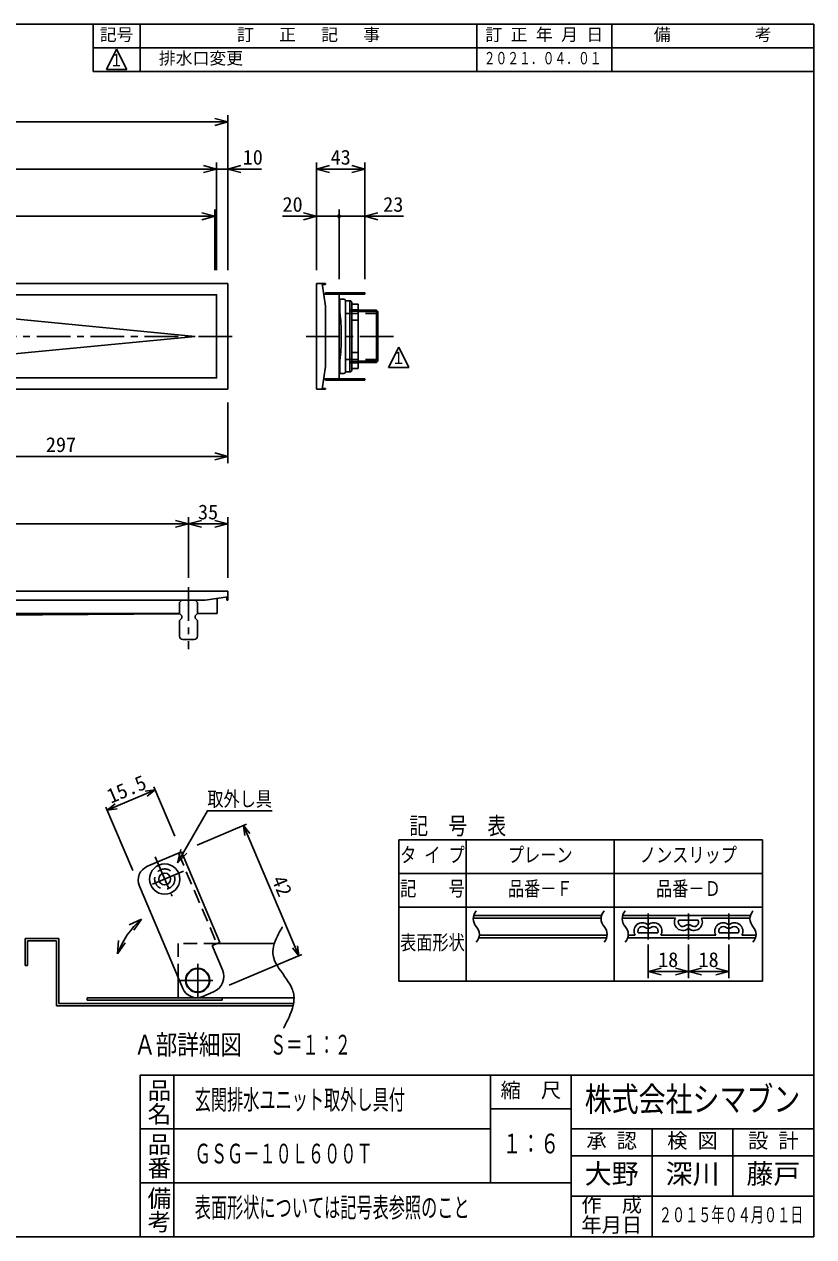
# Model space of a CAD drawing. Units: millimetres, scale not verified, with parts at other scales. Extents: x -819 to 819, y -558 to 522.
# Drawn here: x 116 to 819, y -558 to 522 of the extents above; entities that cross this region are included whole.
import ezdxf
from ezdxf.enums import TextEntityAlignment as Align

# ---------------------------------------------------------------- set-up
doc = ezdxf.new("R2010")
doc.units = ezdxf.units.MM
doc.header["$LTSCALE"] = 6
doc.linetypes.add('CHAIN1', pattern=[8, 5, -1, 1, -1])
doc.linetypes.add('DASHED2', pattern=[3, 2, -1])
for name, color, linetype in [('0-0_計極細', 2, 'Continuous'), ('0-1_計細線', 3, 'Continuous'), ('0-5_寸法線', 7, 'Continuous'), ('0-7_枠細線', 5, 'Continuous'), ('0-8_枠中線', 5, 'Continuous'), ('1-2_極細2', 2, 'Continuous'), ('1-3_細線2', 4, 'Continuous'), ('1-5_寸法2', 7, 'Continuous')]:
    doc.layers.add(name, color=color, linetype=linetype)
doc.styles.add('@ＭＳ ゴシック', font='')
doc.styles.add('ＭＳ ゴシック', font='')
doc.styles.get('@ＭＳ ゴシック').set_extended_font_data('@MS Gothic')
doc.styles.get('ＭＳ ゴシック').set_extended_font_data('MS Gothic')

msp = doc.modelspace()

# ---------------------------------------------------------------- hatches: boundary and pattern name
at = {"layer": '0-5_寸法線'}
msp.add_hatch(color=256, dxfattribs=at).paths.add_polyline_path([(397.917, 351, 1), (394.317, 351, 1)])

# ---------------------------------------------------------------- linework, layer by layer
at = {"layer": '0-0_計極細'}
for p, q in [((386.117, 281.7), (386.117, 282.9)), ((396.117, 281.7), (396.117, 282.9)), ((398.117, 281.7), (398.117, 282.9)), ((400.117, 281.7), (400.117, 282.9)), ((402.117, 281.7), (402.117, 282.9)), ((416.117, 281.7), (416.117, 282.9)), ((396.918, 264.569), (396.918, 277.2)), ((268.004, 244), (22.153, 267.78)), ((396.126, 266.428), (396.3, 266.342)), ((396.3, 266.342), (396.473, 266.086)), ((396.473, 266.086), (396.644, 265.661)), ((396.644, 265.661), (396.81, 265.071)), ((396.81, 265.071), (396.971, 264.32)), ((397.273, 262.359), (397.411, 261.164)), ((397.411, 261.164), (397.54, 259.838)), ((397.54, 259.838), (397.658, 258.39)), ((413.318, 267.5), (405.818, 267.5)), ((405.818, 267.5), (406.818, 266.5)), ((412.318, 266.5), (406.818, 266.5)), ((413.318, 267.5), (412.318, 266.5)), ((413.318, 266.2), (430.618, 266.2)), ((429.618, 267.2), (429.618, 220.8)), ((397.658, 258.39), (397.764, 256.833)), ((397.764, 256.833), (397.858, 255.178)), ((397.858, 255.178), (397.939, 253.437)), ((397.939, 253.437), (398.005, 251.623)), ((398.005, 251.623), (398.058, 249.751)), ((398.058, 249.751), (398.096, 247.835)), ((268.004, 244), (22.153, 220.22)), ((398.005, 236.377), (398.058, 238.249)), ((398.058, 238.249), (398.096, 240.165)), ((398.096, 247.835), (398.118, 245.889)), ((398.096, 240.165), (398.118, 242.111)), ((398.118, 245.889), (398.126, 243.928)), ((398.118, 242.111), (398.126, 244.072)), ((397.273, 225.641), (397.411, 226.836)), ((397.411, 226.836), (397.54, 228.162)), ((397.54, 228.162), (397.658, 229.61)), ((397.658, 229.61), (397.764, 231.167)), ((397.764, 231.167), (397.858, 232.822)), ((397.858, 232.822), (397.939, 234.563)), ((397.939, 234.563), (398.005, 236.377)), ((396.126, 221.572), (396.3, 221.658)), ((396.3, 221.658), (396.473, 221.914)), ((396.473, 221.914), (396.644, 222.339)), ((396.644, 222.339), (396.81, 222.929)), ((396.81, 222.929), (396.971, 223.68)), ((396.918, 223.431), (396.918, 210.8)), ((396.971, 223.68), (397.126, 224.587)), ((397.126, 224.587), (397.273, 225.641)), ((405.818, 220.5), (406.818, 221.5)), ((413.318, 220.5), (405.818, 220.5)), ((412.318, 221.5), (406.818, 221.5)), ((413.318, 220.5), (412.318, 221.5)), ((413.318, 221.8), (430.618, 221.8)), ((386.117, 205.1), (386.117, 206.3)), ((396.117, 205.1), (396.117, 206.3)), ((398.117, 205.1), (398.117, 206.3)), ((400.117, 205.1), (400.117, 206.3)), ((402.117, 205.1), (402.117, 206.3)), ((416.117, 205.1), (416.117, 206.3))]:
    msp.add_line(p, q, dxfattribs=at)
at = {"layer": '0-0_計極細', "linetype": 'DASHED2'}
for p, q in [((401.818, 264.5), (430.618, 264.5)), ((401.818, 223.5), (430.618, 223.5))]:
    msp.add_line(p, q, dxfattribs=at)
at = {"layer": '0-0_計極細', "linetype": 'CHAIN1'}
for p, q in [((-305.171, 244), (305.857, 244)), ((366.757, 244), (445.689, 244)), ((262, 20.641), (262, -34.629))]:
    msp.add_line(p, q, dxfattribs=at)
at = {"layer": '0-0_計極細'}
msp.add_lwpolyline([(396.971, 264.32), (397.126, 263.413), (397.273, 262.359)], dxfattribs=at)
at = {"layer": '0-1_計細線'}
for p, q in [((376.118, 291), (376.118, 244)), ((376.118, 291), (384.118, 291)), ((381.118, 291), (384.118, 270.844)), ((384.118, 290.3), (381.222, 290.3)), ((384.117, 281.7), (382.502, 281.7)), ((384.118, 291), (384.118, 290.3)), ((384.118, 270.844), (384.118, 244)), ((396.918, 277.2), (400.318, 277.2)), ((401.818, 275.7), (401.818, 244)), ((405.818, 275.5), (401.818, 275.5)), ((405.818, 212.3), (405.818, 275.7)), ((407.618, 273.9), (407.618, 214.1)), ((407.618, 272.75), (413.318, 272.75)), ((413.318, 215.25), (413.318, 272.75)), ((413.318, 267.2), (429.618, 267.2)), ((430.618, 266.2), (429.618, 267.2)), ((430.618, 221.8), (430.618, 266.2)), ((413.318, 258.375), (407.618, 258.375)), ((376.118, 197), (376.118, 244)), ((384.118, 217.156), (384.118, 244)), ((401.818, 212.3), (401.818, 244)), ((413.318, 229.625), (407.618, 229.625)), ((381.118, 197), (384.118, 217.156)), ((413.318, 220.8), (429.618, 220.8)), ((430.618, 221.8), (429.618, 220.8)), ((384.117, 206.3), (382.502, 206.3)), ((396.918, 210.8), (400.318, 210.8)), ((405.818, 212.5), (401.818, 212.5)), ((407.618, 215.25), (413.318, 215.25)), ((376.118, 197), (384.118, 197)), ((384.118, 197.7), (381.222, 197.7)), ((384.118, 197), (384.118, 197.7)), ((296.983, 11.993), (277, 9.002)), ((296.3, 9), (296.3, 11.891)), ((-277, 9), (277, 9)), ((256, 9), (254, 7)), ((254, -3), (254, 7)), ((270, 7), (268, 9)), ((270, -3), (270, 7)), ((287.7, 10.604), (287.7, -3)), ((297, 9), (296.3, 9)), ((254, -3), (0, -3)), ((20.31, -4.978), (254.046, -3.046)), ((254, -3), (256, -5)), ((256, -7), (254, -9)), ((254, -9), (254, -23)), ((256, -5), (256, -7)), ((270, -3), (268, -5)), ((268, -5), (268, -7)), ((268, -7), (270, -9)), ((287.7, -3), (270, -3)), ((270, -9), (270, -23)), ((257, -26), (267, -26))]:
    msp.add_line(p, q, dxfattribs=at)
for points in [[(297, 197), (297, 291), (-297, 291), (-297, 197)], [(-287, 281), (-287, 207), (287, 207), (287, 281)], [(384.117, 282.9), (384.117, 281.7), (419.117, 281.7), (419.117, 282.9)], [(384.117, 206.3), (384.117, 205.1), (419.117, 205.1), (419.117, 206.3)]]:
    msp.add_lwpolyline(points, close=True, dxfattribs=at)
for points in [[(384.118, 206.3), (396.117, 206.3), (396.117, 281.7), (384.118, 281.7)], [(297, 9), (297, 17), (-297, 17)]]:
    msp.add_lwpolyline(points, dxfattribs=at)
for centre, radius, start, end in [((396.918, 278), 0.8, 180, 270), ((400.318, 275.7), 1.5, 0, 90), ((405.818, 273.9), 1.8, 0, 90), ((396.918, 210), 0.8, 90, 180), ((400.318, 212.3), 1.5, 270, 360), ((405.818, 214.1), 1.8, 270, 360), ((257, -23), 3, 180, 270), ((267, -23), 3, 270, 360)]:
    msp.add_arc(centre, radius, start, end, dxfattribs=at)
at = {"layer": '0-5_寸法線'}
for p, q in [((-297, 435), (297, 435)), ((297, 435), (285.409, 438.106)), ((297, 435), (285.409, 431.894)), ((297, 303), (297, 441)), ((-287, 393), (287, 393)), ((287, 393), (275.409, 396.106)), ((287, 393), (275.409, 389.894)), ((287, 303), (287, 399)), ((287, 393), (327, 393)), ((297, 303), (297, 399)), ((297, 393), (308.591, 396.106)), ((297, 393), (308.591, 389.894)), ((376.118, 302.999), (376.118, 399)), ((376.118, 393), (387.709, 396.106)), ((376.118, 393), (387.709, 389.894)), ((376.118, 393), (419.117, 393)), ((419.117, 393), (407.526, 396.106)), ((419.117, 393), (407.526, 389.894)), ((419.117, 295.899), (419.117, 399)), ((285.5, 303), (285.5, 357)), ((376.118, 303), (376.118, 357)), ((396.117, 294.9), (396.117, 357)), ((419.117, 294.9), (419.117, 357)), ((-285.5, 351), (285.5, 351)), ((285.5, 351), (273.909, 354.106)), ((285.5, 351), (273.909, 347.894)), ((345.789, 351), (396.117, 351)), ((376.118, 351), (364.526, 354.106)), ((376.118, 351), (364.526, 347.894)), ((396.117, 351), (453.467, 351)), ((419.117, 351), (430.709, 354.106)), ((419.117, 351), (430.709, 347.894)), ((297, 185), (297, 131)), ((0, 137), (297, 137)), ((297, 137), (285.409, 140.106)), ((297, 137), (285.409, 133.894)), ((-262, 77), (262, 77)), ((262, 77), (250.409, 80.106)), ((262, 77), (250.409, 73.894)), ((262, 29), (262, 83)), ((262, 77), (273.591, 80.106)), ((262, 77), (273.591, 73.894)), ((262, 77), (297, 77)), ((297, 77), (285.409, 80.106)), ((297, 77), (285.409, 73.894)), ((297, 29), (297, 83))]:
    msp.add_line(p, q, dxfattribs=at)
at = {"layer": '0-7_枠細線'}
for p, q in [((177, 480), (177, 522)), ((219, 480), (219, 522)), ((519, 480), (519, 522)), ((639, 480), (639, 522)), ((819, 501), (177, 501)), ((198, 499.731), (189, 481.731)), ((207, 481.731), (198, 499.731)), ((819, 480), (177, 480)), ((189, 481.731), (207, 481.731)), ((449.321, 234.377), (440.321, 216.377)), ((458.321, 216.377), (449.321, 234.377)), ((440.321, 216.377), (458.321, 216.377)), ((449.356, -204.431), (773.356, -204.431)), ((449.356, -204.431), (449.356, -330.431)), ((509.356, -204.431), (509.356, -330.431)), ((641.356, -204.431), (641.356, -330.431)), ((773.356, -204.431), (773.356, -330.431)), ((449.356, -234.431), (773.356, -234.431)), ((449.356, -264.431), (773.356, -264.431)), ((515.747, -274.127), (629.604, -274.127)), ((516.187, -271.727), (630.043, -271.727)), ((648.347, -274.127), (695.822, -274.127)), ((648.787, -271.727), (762.644, -271.727)), ((698.69, -276.127), (716.022, -276.127)), ((718.89, -274.127), (762.204, -274.127)), ((521.108, -289.327), (634.965, -289.327)), ((653.709, -289.327), (659.822, -289.327)), ((662.69, -287.327), (680.022, -287.327)), ((682.89, -289.327), (731.822, -289.327)), ((734.69, -287.327), (752.022, -287.327)), ((754.89, -289.327), (767.565, -289.327)), ((520.669, -291.727), (634.525, -291.727)), ((653.269, -291.727), (767.126, -291.727)), ((671.356, -297.727), (671.356, -327.727)), ((707.356, -297.727), (707.356, -327.727)), ((743.356, -297.727), (743.356, -327.727)), ((671.356, -321.727), (682.947, -318.621)), ((671.356, -321.727), (682.947, -324.833)), ((671.356, -321.727), (707.356, -321.727)), ((707.356, -321.727), (695.765, -318.621)), ((707.356, -321.727), (695.765, -324.833)), ((707.356, -321.727), (718.947, -318.621)), ((707.356, -321.727), (718.947, -324.833)), ((707.356, -321.727), (743.356, -321.727)), ((743.356, -321.727), (731.765, -318.621)), ((743.356, -321.727), (731.765, -324.833)), ((449.356, -330.431), (773.356, -330.431)), ((249, -414), (249, -558)), ((531, -414), (531, -510)), ((603, -414), (603, -558)), ((531, -444), (603, -444)), ((531, -462), (219, -462)), ((819, -462), (603, -462)), ((675, -462), (675, -558)), ((747, -462), (747, -522)), ((603, -486), (819, -486)), ((603, -510), (219, -510)), ((819, -522), (603, -522))]:
    msp.add_line(p, q, dxfattribs=at)
at = {"layer": '0-7_枠細線', "linetype": 'CHAIN1'}
for p, q in [((671.356, -270.048), (671.356, -293.265)), ((707.356, -270.048), (707.356, -293.265)), ((743.356, -270.048), (743.356, -293.265))]:
    msp.add_line(p, q, dxfattribs=at)
at = {"layer": '0-7_枠細線'}
for centre, radius, start, end in [((526.035, -274.771), 10.308, 137.56163, 222.43837), ((639.892, -274.771), 10.308, 137.56163, 222.43837), ((658.636, -274.771), 10.308, 137.56163, 222.43837), ((772.492, -274.771), 10.308, 137.56163, 222.43837), ((666.356, -285.727), 7.46, 51.31781, 208.85363), ((671.356, -279.482), 0.54, 231.31781, 308.68219), ((676.356, -285.727), 7.46, 331.14637, 128.68219), ((702.356, -277.727), 7.46, 151.14637, 308.68219), ((702.356, -277.727), 4, 156.42182, 308.68219), ((707.356, -283.972), 4, 51.31781, 128.68219), ((712.356, -277.727), 7.46, 231.31781, 28.85363), ((712.356, -277.727), 4, 231.31781, 23.57818), ((738.356, -285.727), 7.46, 51.31781, 208.85363), ((743.356, -279.482), 0.54, 231.31781, 308.68219), ((748.356, -285.727), 7.46, 331.14637, 128.68219), ((510.82, -288.683), 10.308, 317.56163, 42.43837), ((624.677, -288.683), 10.308, 317.56163, 42.43837), ((643.42, -288.683), 10.308, 317.56163, 42.43837), ((666.356, -285.727), 4, 51.31781, 203.57818), ((671.356, -279.482), 4, 231.31781, 308.68219), ((676.356, -285.727), 4, 336.42182, 128.68219), ((707.356, -283.972), 0.54, 51.31781, 128.68219), ((738.356, -285.727), 4, 51.31781, 203.57818), ((743.356, -279.482), 4, 231.31781, 308.68219), ((748.356, -285.727), 4, 336.42182, 128.68219), ((757.277, -288.683), 10.308, 317.56163, 42.43837)]:
    msp.add_arc(centre, radius, start, end, dxfattribs=at)
at = {"layer": '0-8_枠中線'}
msp.add_lwpolyline([(-819, -558), (-819, 522), (819, 522), (819, -558)], close=True, dxfattribs=at)
msp.add_lwpolyline([(819, -414), (219, -414), (219, -558)], dxfattribs=at)
at = {"layer": '1-2_極細2', "linetype": 'CHAIN1'}
for p, q in [((232.488, -219.604), (247.363, -254.649)), ((257.449, -232.365), (226.555, -245.479)), ((270.218, -344.608), (270.218, -315.045)), ((255.038, -329.606), (283.771, -329.606))]:
    msp.add_line(p, q, dxfattribs=at)
at = {"layer": '1-2_極細2', "linetype": 'DASHED2'}
for p, q in [((253.081, -216.294), (287.309, -296.93)), ((287.68, -296.772), (252.923, -296.772)), ((252.923, -296.772), (252.923, -327.251))]:
    msp.add_line(p, q, dxfattribs=at)
at = {"layer": '1-2_極細2'}
for p, q in [((116.462, -292.272), (146.462, -292.272)), ((116.462, -316.272), (116.462, -292.272)), ((118.562, -294.372), (144.362, -294.372)), ((118.562, -316.272), (118.562, -294.372)), ((144.362, -294.372), (144.362, -352.272)), ((146.462, -292.272), (146.462, -350.172)), ((338.59, -296.772), (287.68, -296.772)), ((116.462, -316.272), (118.562, -316.272)), ((252.923, -327.251), (252.923, -345.072)), ((171.923, -345.072), (171.923, -347.172)), ((171.923, -345.072), (291.923, -345.072)), ((173.462, -345.072), (215.462, -345.072)), ((252.923, -345.072), (356.052, -345.072)), ((291.923, -347.172), (291.923, -345.072)), ((144.362, -352.272), (355.225, -352.272)), ((146.462, -350.172), (355.643, -350.172)), ((171.923, -347.172), (291.923, -347.172))]:
    msp.add_line(p, q, dxfattribs=at)
for points in [[(345.737, -281.953), (345.628, -282.144), (345.306, -282.714), (344.78, -283.645), (344.07, -284.914), (343.206, -286.485), (342.231, -288.317), (341.202, -290.36), (340.184, -292.559), (339.245, -294.856), (338.448, -297.189), (337.842, -299.495), (337.455, -301.711), (337.286, -303.778), (337.306, -305.636), (337.465, -307.235), (337.695, -308.529), (337.925, -309.481), (338.091, -310.064), (338.152, -310.26), (338.215, -310.456), (338.415, -311.04), (338.784, -311.995), (339.364, -313.3), (340.191, -314.919), (341.287, -316.813), (342.642, -318.932), (344.214, -321.222), (345.929, -323.623), (347.692, -326.072), (349.399, -328.504), (350.956, -330.85), (352.29, -333.047), (353.361, -335.03), (354.164, -336.742), (354.721, -338.131), (355.072, -339.155), (355.26, -339.782), (355.319, -339.994), (355.375, -340.205)], [(355.375, -340.205), (355.529, -340.835), (355.737, -341.868), (355.935, -343.28), (356.052, -345.036), (356.02, -347.093), (355.787, -349.397), (355.326, -351.888), (354.639, -354.498), (353.755, -357.156), (352.726, -359.787), (351.619, -362.318), (350.506, -364.676), (349.454, -366.796), (348.523, -368.616), (347.758, -370.087), (347.193, -371.168), (346.846, -371.829), (346.729, -372.051)]]:
    msp.add_lwpolyline(points, dxfattribs=at)
at = {"layer": '1-2_極細2', "linetype": 'DASHED2'}
msp.add_circle((240.888, -239.394), 9, dxfattribs=at)
at = {"layer": '1-2_極細2'}
msp.add_circle((270.218, -329.606), 10.35, dxfattribs=at)
at = {"layer": '1-3_細線2'}
for p, q in [((255.843, -215.121), (225.466, -228.016)), ((290.071, -295.758), (255.843, -215.121)), ((218.314, -245.717), (256.997, -336.847)), ((283.167, -298.688), (290.071, -295.758)), ((292.31, -320.228), (283.167, -298.688)), ((274.698, -343.999), (284.364, -339.897))]:
    msp.add_line(p, q, dxfattribs=at)
for centre, radius in [((240.888, -239.394), 13.5), ((240.888, -239.394), 5.25), ((270.218, -329.606), 10.8)]:
    msp.add_circle(centre, radius, dxfattribs=at)
for centre, radius, start, end in [((230.741, -240.442), 13.5, 113, 203), ((278.503, -326.089), 15, 293, 23), ((269.423, -331.572), 13.5, 203, 293)]:
    msp.add_arc(centre, radius, start, end, dxfattribs=at)
at = {"layer": '1-5_寸法2'}
for p, q in [((189.595, -178.06), (232.399, -159.891)), ((232.399, -159.891), (223.487, -161.144)), ((232.399, -159.891), (225.307, -165.432)), ((249.982, -201.314), (231.227, -157.13)), ((189.595, -178.06), (196.688, -172.519)), ((212.453, -231.91), (188.423, -175.299)), ((189.595, -178.06), (198.508, -176.808)), ((269.65, -209.261), (313.835, -190.505)), ((311.073, -191.678), (316.614, -198.77)), ((311.073, -191.678), (312.326, -200.59)), ((360.305, -307.661), (311.073, -191.678)), ((252.162, -224.803), (255.268, -213.212)), ((252.162, -224.803), (260.647, -216.318)), ((220.065, -275.022), (209.29, -280.304)), ((220.065, -275.022), (213.375, -284.984)), ((198.802, -306.14), (199.807, -294.183)), ((198.802, -306.14), (205.651, -296.287)), ((360.305, -307.661), (354.764, -300.569)), ((360.305, -307.661), (359.053, -298.749)), ((298.171, -334.036), (363.067, -306.489))]:
    msp.add_line(p, q, dxfattribs=at)
msp.add_lwpolyline([(252.162, -224.803), (278.859, -178.562), (336.459, -178.562)], dxfattribs=at)
msp.add_arc((269.423, -331.572), 75.061, 131.11509, 160.19528, dxfattribs=at)

# ---------------------------------------------------------------- texts
at = {"layer": '0-5_寸法線', "style": 'ＭＳ ゴシック'}
for s, p in [('10', (310.31, 393)), ('43', (388.617, 393)), ('20', (345.789, 351)), ('23', (435.467, 351)), ('297', (135, 137)), ('35', (270.5, 77))]:
    msp.add_text(s, height=13.2, dxfattribs=at).set_placement(p, align=Align.BOTTOM_LEFT)
at = {"layer": '0-7_枠細線', "style": 'ＭＳ ゴシック'}
for s, height, p in [('記号', 11, (183, 504)), ('訂\u3000 正\u3000 記\u3000 事', 11, (305.25, 504)), ('訂 正 年 月 日', 11, (526.5, 504)), ('備\u3000\u3000\u3000\u3000\u3000考', 11, (676.5, 504)), ('排水口変更', 11, (235.62, 483)), ('18', 13.2, (680.356, -321.727)), ('18', 13.2, (716.356, -321.727)), ('縮\u3000尺', 13.2, (540, -438)), ('検 図', 13.2, (688.5, -483)), ('設 計', 13.2, (760.5, -483)), ('承 認', 13.2, (616.5, -483)), ('大野', 17.6, (615, -516)), ('深川', 17.6, (687, -516)), ('藤戸', 17.6, (759, -516)), ('作\u3000成', 13.2, (612, -540)), ('年月日', 13.2, (612, -558))]:
    msp.add_text(s, height=height, dxfattribs=at).set_placement(p, align=Align.BOTTOM_LEFT)
for s, height, width, p in [('２０２１．０４．０１', 11, 0.7, (525, 483)), ('１', 11, 0.8, (191.838, 481.362)), ('１', 11, 0.8, (443.159, 216.009)), ('タ イ プ', 13.2, 0.8, (450.556, -228.431)), ('プレーン', 13.2, 0.8, (546.556, -228.431)), ('ノンスリップ', 13.2, 0.8, (664.156, -228.431)), ('記\u3000\u3000号', 13.2, 0.8, (450.556, -258.431)), ('品番－Ｆ', 13.2, 0.8, (546.556, -258.431)), ('品番－Ｄ', 13.2, 0.8, (678.556, -258.431)), ('表面形状', 13.2, 0.8, (450.556, -306.431)), ('Ａ部詳細図', 17.6, 0.8, (213.63, -401.017)), ('Ｓ＝１：２', 17.6, 0.6, (334.703, -401.017)), ('株式会社シマブン', 21.99, 0.8, (615, -453)), ('玄関排水ユニット取外し具付', 17.6, 0.6, (267.6, -450)), ('ＧＳＧ－１０Ｌ６００Ｔ', 17.6, 0.6, (267.6, -498)), ('１：６', 17.6, 0.7, (541.8, -489)), ('表面形状については記号表参照のこと', 17.6, 0.6, (267.6, -546)), ('２０１５年０４月０１日', 13.2, 0.65, (681, -549))]:
    msp.add_text(s, height=height, dxfattribs=dict(at, width=width)).set_placement(p, align=Align.BOTTOM_LEFT)
at = {"layer": '0-7_枠細線', "style": '@ＭＳ ゴシック'}
for s, p in [('品名', (223.5, -417)), ('品番', (223.5, -465)), ('備考', (223.5, -513))]:
    msp.add_text(s, height=15.4, rotation=270, dxfattribs=at).set_placement(p, align=Align.BOTTOM_LEFT)
at = {"layer": '0-7_枠細線', "insert": (458.685, -201.431), "char_height": 15.4, "attachment_point": 7, "style": 'ＭＳ ゴシック'}
msp.add_mtext('\\T2.07;\\W0.8;記号表', dxfattribs=at)
at = {"layer": '1-5_寸法2', "style": 'ＭＳ ゴシック'}
for s, rotation, p in [('15.5', 23, (194.428, -176.009)), ('42', 293, (332.173, -241.385))]:
    msp.add_text(s, height=13.2, rotation=rotation, dxfattribs=at).set_placement(p, align=Align.BOTTOM_LEFT)
at = {"layer": '1-5_寸法2', "style": 'ＭＳ ゴシック', "width": 0.8}
msp.add_text('取外し具', height=13.2, dxfattribs=at).set_placement((278.859, -178.562), align=Align.BOTTOM_LEFT)

doc.saveas('drawing.dxf')
